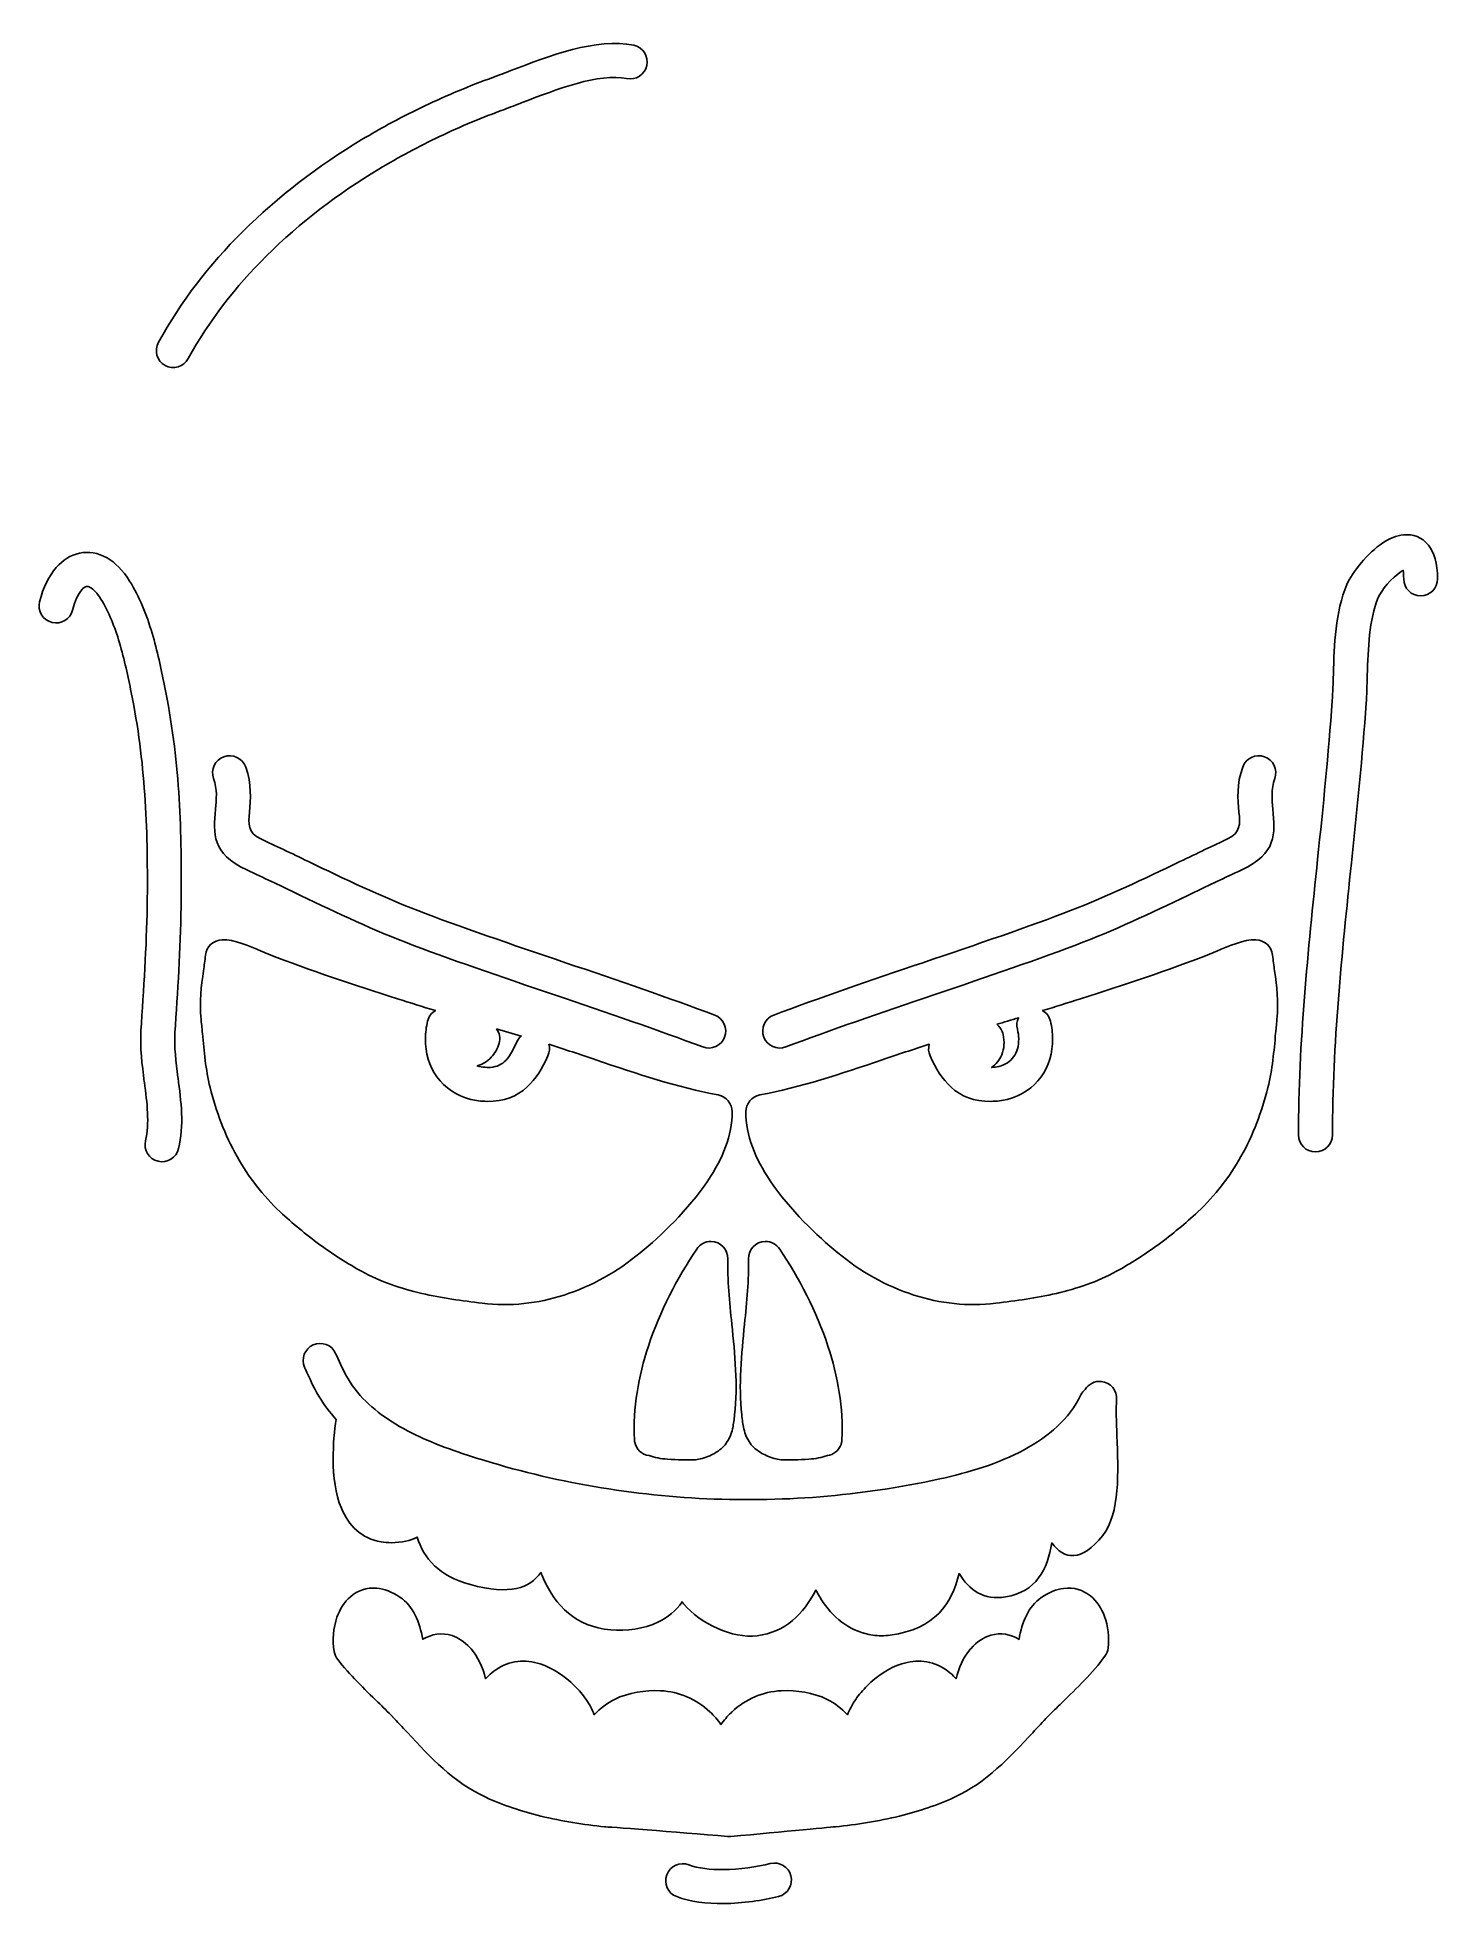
# Model space of a CAD drawing. Header units: centimetres. Extents: x -12.04 to -7.93, y -8.91 to -3.43.
import ezdxf

# ---------------------------------------------------------------- set-up
doc = ezdxf.new("R2010")
doc.units = ezdxf.units.CM
doc.header["$MEASUREMENT"] = 0
doc.layers.add('Layer 1', color=7, linetype='Continuous')

msp = doc.modelspace()

# ---------------------------------------------------------------- linework, layer by layer
at = {"layer": 'Layer 1', "color": 5}
for points, knots in [([(-11.59934, -4.37416), (-11.6126, -4.39832), (-11.64295, -4.40715), (-11.66711, -4.39389), (-11.66711, -4.39389), (-11.69127, -4.38063), (-11.7001, -4.35028), (-11.68684, -4.32612), (-11.68684, -4.32612), (-11.62088, -4.20618), (-11.53667, -4.09816), (-11.4402, -4.00211), (-11.4402, -4.00211), (-11.3356, -3.89796), (-11.21679, -3.80805), (-11.09143, -3.73242), (-11.09143, -3.73242), (-11.03129, -3.69613), (-10.96893, -3.66275), (-10.90483, -3.63228), (-10.90483, -3.63228), (-10.84, -3.60146), (-10.7734, -3.5737), (-10.70554, -3.54901), (-10.70554, -3.54901), (-10.68812, -3.54267), (-10.67074, -3.53594), (-10.65231, -3.5288), (-10.65231, -3.5288), (-10.54373, -3.48676), (-10.40047, -3.43129), (-10.29219, -3.45464), (-10.29219, -3.45464), (-10.26523, -3.46035), (-10.248, -3.48686), (-10.25371, -3.51382), (-10.25371, -3.51382), (-10.25942, -3.54078), (-10.28593, -3.55801), (-10.31289, -3.5523), (-10.31289, -3.5523), (-10.39257, -3.53512), (-10.51988, -3.58441), (-10.61637, -3.62176), (-10.61637, -3.62176), (-10.63673, -3.62964), (-10.65586, -3.63706), (-10.67156, -3.64277), (-10.67156, -3.64277), (-10.73606, -3.66624), (-10.79977, -3.69281), (-10.86225, -3.72252), (-10.86225, -3.72252), (-10.92265, -3.75123), (-10.98199, -3.78304), (-11.03987, -3.81796), (-11.03987, -3.81796), (-11.15902, -3.88984), (-11.27149, -3.97485), (-11.36988, -4.07281), (-11.36988, -4.07281), (-11.4597, -4.16224), (-11.53805, -4.26272), (-11.59934, -4.37416)], [0, 0, 0, 0, 0.0588235, 0.0588235, 0.0588235, 0.0588235, 0.1176471, 0.1176471, 0.1176471, 0.1176471, 0.1764706, 0.1764706, 0.1764706, 0.1764706, 0.2352941, 0.2352941, 0.2352941, 0.2352941, 0.2941176, 0.2941176, 0.2941176, 0.2941176, 0.3529412, 0.3529412, 0.3529412, 0.3529412, 0.4117647, 0.4117647, 0.4117647, 0.4117647, 0.4705882, 0.4705882, 0.4705882, 0.4705882, 0.5294118, 0.5294118, 0.5294118, 0.5294118, 0.5882353, 0.5882353, 0.5882353, 0.5882353, 0.6470588, 0.6470588, 0.6470588, 0.6470588, 0.7058824, 0.7058824, 0.7058824, 0.7058824, 0.7647059, 0.7647059, 0.7647059, 0.7647059, 0.8235294, 0.8235294, 0.8235294, 0.8235294, 0.8823529, 0.8823529, 0.8823529, 0.8823529, 1, 1, 1, 1]), ([(-8.24192, -6.65201), (-8.24192, -6.67951), (-8.26422, -6.70181), (-8.29172, -6.70181), (-8.29172, -6.70181), (-8.31922, -6.70181), (-8.34152, -6.67951), (-8.34152, -6.65201), (-8.34152, -6.65201), (-8.34155, -6.38144), (-8.31345, -6.11182), (-8.28546, -5.84314), (-8.28546, -5.84314), (-8.26933, -5.6882), (-8.2532, -5.53355), (-8.24256, -5.37851), (-8.24256, -5.37851), (-8.2407, -5.3513), (-8.23993, -5.32616), (-8.23917, -5.30063), (-8.23917, -5.30063), (-8.23653, -5.21223), (-8.23372, -5.11908), (-8.19955, -5.03699), (-8.19955, -5.03699), (-8.185, -5.00206), (-8.13846, -4.94388), (-8.09356, -4.91451), (-8.09356, -4.91451), (-8.07435, -4.90194), (-8.05393, -4.89332), (-8.03359, -4.89131), (-8.03359, -4.89131), (-8.00529, -4.88851), (-7.97983, -4.89714), (-7.96001, -4.92171), (-7.96001, -4.92171), (-7.94368, -4.94194), (-7.93354, -4.97361), (-7.93323, -5.0202), (-7.93323, -5.0202), (-7.93312, -5.0477), (-7.95533, -5.07009), (-7.98283, -5.0702), (-7.98283, -5.0702), (-8.01033, -5.07031), (-8.03272, -5.0481), (-8.03283, -5.0206), (-8.03283, -5.0206), (-8.0329, -5.00954), (-8.03342, -5.00122), (-8.03431, -4.99524), (-8.03431, -4.99524), (-8.03575, -4.9961), (-8.03728, -4.99706), (-8.03888, -4.99811), (-8.03888, -4.99811), (-8.06857, -5.01753), (-8.09852, -5.05401), (-8.10737, -5.07527), (-8.10737, -5.07527), (-8.13469, -5.1409), (-8.1372, -5.22427), (-8.13957, -5.30337), (-8.13957, -5.30337), (-8.14044, -5.33241), (-8.14131, -5.36097), (-8.14296, -5.38515), (-8.14296, -5.38515), (-8.15357, -5.53981), (-8.1699, -5.69641), (-8.18624, -5.8533), (-8.18624, -5.8533), (-8.21404, -6.12016), (-8.24194, -6.38796), (-8.24192, -6.65201)], [0, 0, 0, 0, 0.05, 0.05, 0.05, 0.05, 0.1, 0.1, 0.1, 0.1, 0.15, 0.15, 0.15, 0.15, 0.2, 0.2, 0.2, 0.2, 0.25, 0.25, 0.25, 0.25, 0.3, 0.3, 0.3, 0.3, 0.35, 0.35, 0.35, 0.35, 0.4, 0.4, 0.4, 0.4, 0.45, 0.45, 0.45, 0.45, 0.5, 0.5, 0.5, 0.5, 0.55, 0.55, 0.55, 0.55, 0.6, 0.6, 0.6, 0.6, 0.65, 0.65, 0.65, 0.65, 0.7, 0.7, 0.7, 0.7, 0.75, 0.75, 0.75, 0.75, 0.8, 0.8, 0.8, 0.8, 0.85, 0.85, 0.85, 0.85, 0.9, 0.9, 0.9, 0.9, 1, 1, 1, 1]), ([(-11.62773, -6.6922), (-11.63409, -6.71895), (-11.66094, -6.73548), (-11.68769, -6.72912), (-11.68769, -6.72912), (-11.71444, -6.72276), (-11.73097, -6.69591), (-11.72461, -6.66916), (-11.72461, -6.66916), (-11.7123, -6.61808), (-11.72013, -6.55793), (-11.72798, -6.49758), (-11.72798, -6.49758), (-11.72798, -6.49758), (-11.72815, -6.49606), (-11.72815, -6.49606), (-11.72815, -6.49606), (-11.73467, -6.44585), (-11.74114, -6.3955), (-11.73788, -6.34514), (-11.73788, -6.34514), (-11.73788, -6.34514), (-11.73655, -6.32471), (-11.73655, -6.32471), (-11.73655, -6.32471), (-11.72849, -6.20092), (-11.72052, -6.0785), (-11.71941, -5.95757), (-11.71941, -5.95757), (-11.71848, -5.85326), (-11.7199, -5.75323), (-11.72681, -5.65265), (-11.72681, -5.65265), (-11.73363, -5.55354), (-11.74585, -5.45527), (-11.76651, -5.35382), (-11.76651, -5.35382), (-11.77594, -5.30755), (-11.78646, -5.25707), (-11.80097, -5.20818), (-11.80097, -5.20818), (-11.81476, -5.16174), (-11.83215, -5.117), (-11.85565, -5.0797), (-11.85565, -5.0797), (-11.86673, -5.06211), (-11.87734, -5.05087), (-11.887, -5.04532), (-11.887, -5.04532), (-11.89134, -5.04283), (-11.89503, -5.04197), (-11.89792, -5.04258), (-11.89792, -5.04258), (-11.90201, -5.04345), (-11.90676, -5.04693), (-11.91182, -5.05271), (-11.91182, -5.05271), (-11.92272, -5.06518), (-11.93209, -5.08515), (-11.93862, -5.1117), (-11.93862, -5.1117), (-11.94519, -5.13845), (-11.97222, -5.1548), (-11.99897, -5.14823), (-11.99897, -5.14823), (-12.02572, -5.14166), (-12.04207, -5.11463), (-12.0355, -5.08788), (-12.0355, -5.08788), (-12.0251, -5.0456), (-12.00802, -5.01133), (-11.98682, -4.98709), (-11.98682, -4.98709), (-11.96732, -4.96479), (-11.94412, -4.95038), (-11.91862, -4.94492), (-11.91862, -4.94492), (-11.89193, -4.93921), (-11.86431, -4.94352), (-11.8374, -4.959), (-11.8374, -4.959), (-11.81391, -4.97249), (-11.79131, -4.99477), (-11.77127, -5.02658), (-11.77127, -5.02658), (-11.74223, -5.07267), (-11.72139, -5.12579), (-11.70527, -5.18006), (-11.70527, -5.18006), (-11.68989, -5.2319), (-11.67879, -5.28512), (-11.66885, -5.3339), (-11.66885, -5.3339), (-11.64708, -5.4408), (-11.63428, -5.54333), (-11.62721, -5.64601), (-11.62721, -5.64601), (-11.62025, -5.74725), (-11.61885, -5.85011), (-11.61981, -5.95835), (-11.61981, -5.95835), (-11.62097, -6.08566), (-11.62892, -6.20763), (-11.63695, -6.33097), (-11.63695, -6.33097), (-11.63695, -6.33097), (-11.63828, -6.3514), (-11.63828, -6.3514), (-11.63828, -6.3514), (-11.64099, -6.39313), (-11.63522, -6.43816), (-11.62939, -6.4831), (-11.62939, -6.4831), (-11.62939, -6.4831), (-11.62916, -6.48468), (-11.62916, -6.48468), (-11.62916, -6.48468), (-11.62012, -6.5541), (-11.61113, -6.6233), (-11.62773, -6.6922)], [0, 0, 0, 0, 0.0322581, 0.0322581, 0.0322581, 0.0322581, 0.0645161, 0.0645161, 0.0645161, 0.0645161, 0.0967742, 0.0967742, 0.0967742, 0.0967742, 0.1290323, 0.1290323, 0.1290323, 0.1290323, 0.1612903, 0.1612903, 0.1612903, 0.1612903, 0.1935484, 0.1935484, 0.1935484, 0.1935484, 0.2258065, 0.2258065, 0.2258065, 0.2258065, 0.2580645, 0.2580645, 0.2580645, 0.2580645, 0.2903226, 0.2903226, 0.2903226, 0.2903226, 0.3225806, 0.3225806, 0.3225806, 0.3225806, 0.3548387, 0.3548387, 0.3548387, 0.3548387, 0.3870968, 0.3870968, 0.3870968, 0.3870968, 0.4193548, 0.4193548, 0.4193548, 0.4193548, 0.4516129, 0.4516129, 0.4516129, 0.4516129, 0.483871, 0.483871, 0.483871, 0.483871, 0.516129, 0.516129, 0.516129, 0.516129, 0.5483871, 0.5483871, 0.5483871, 0.5483871, 0.5806452, 0.5806452, 0.5806452, 0.5806452, 0.6129032, 0.6129032, 0.6129032, 0.6129032, 0.6451613, 0.6451613, 0.6451613, 0.6451613, 0.6774194, 0.6774194, 0.6774194, 0.6774194, 0.7096774, 0.7096774, 0.7096774, 0.7096774, 0.7419355, 0.7419355, 0.7419355, 0.7419355, 0.7741935, 0.7741935, 0.7741935, 0.7741935, 0.8064516, 0.8064516, 0.8064516, 0.8064516, 0.8387097, 0.8387097, 0.8387097, 0.8387097, 0.8709677, 0.8709677, 0.8709677, 0.8709677, 0.9032258, 0.9032258, 0.9032258, 0.9032258, 0.9354839, 0.9354839, 0.9354839, 0.9354839, 1, 1, 1, 1]), ([(-11.5248, -5.60607), (-11.53407, -5.58008), (-11.52052, -5.55147), (-11.49453, -5.5422), (-11.49453, -5.5422), (-11.46854, -5.53293), (-11.43993, -5.54648), (-11.43066, -5.57247), (-11.43066, -5.57247), (-11.4124, -5.62361), (-11.41635, -5.66667), (-11.41987, -5.70508), (-11.41987, -5.70508), (-11.42292, -5.73838), (-11.42539, -5.76535), (-11.38593, -5.78359), (-11.38593, -5.78359), (-11.34586, -5.80212), (-11.29617, -5.826), (-11.24669, -5.84976), (-11.24669, -5.84976), (-11.14079, -5.90063), (-11.03504, -5.95144), (-10.9258, -5.99369), (-10.9258, -5.99369), (-10.80624, -6.03991), (-10.65039, -6.09286), (-10.49226, -6.14655), (-10.49226, -6.14655), (-10.33969, -6.19836), (-10.18496, -6.25091), (-10.05458, -6.30045), (-10.05458, -6.30045), (-10.0288, -6.31015), (-10.01578, -6.33893), (-10.02548, -6.36471), (-10.02548, -6.36471), (-10.03518, -6.39049), (-10.06396, -6.40351), (-10.08974, -6.39381), (-10.08974, -6.39381), (-10.21714, -6.3454), (-10.37181, -6.29287), (-10.5243, -6.24109), (-10.5243, -6.24109), (-10.68166, -6.18766), (-10.83676, -6.13497), (-10.96174, -6.08665), (-10.96174, -6.08665), (-11.07368, -6.04335), (-11.18159, -5.99151), (-11.28965, -5.9396), (-11.28965, -5.9396), (-11.33231, -5.91912), (-11.3749, -5.89864), (-11.42773, -5.87421), (-11.42773, -5.87421), (-11.53105, -5.82646), (-11.52569, -5.76814), (-11.51909, -5.6961), (-11.51909, -5.6961), (-11.51654, -5.66832), (-11.51369, -5.63718), (-11.5248, -5.60607)], [0, 0, 0, 0, 0.0588235, 0.0588235, 0.0588235, 0.0588235, 0.1176471, 0.1176471, 0.1176471, 0.1176471, 0.1764706, 0.1764706, 0.1764706, 0.1764706, 0.2352941, 0.2352941, 0.2352941, 0.2352941, 0.2941176, 0.2941176, 0.2941176, 0.2941176, 0.3529412, 0.3529412, 0.3529412, 0.3529412, 0.4117647, 0.4117647, 0.4117647, 0.4117647, 0.4705882, 0.4705882, 0.4705882, 0.4705882, 0.5294118, 0.5294118, 0.5294118, 0.5294118, 0.5882353, 0.5882353, 0.5882353, 0.5882353, 0.6470588, 0.6470588, 0.6470588, 0.6470588, 0.7058824, 0.7058824, 0.7058824, 0.7058824, 0.7647059, 0.7647059, 0.7647059, 0.7647059, 0.8235294, 0.8235294, 0.8235294, 0.8235294, 0.8823529, 0.8823529, 0.8823529, 0.8823529, 1, 1, 1, 1]), ([(-8.50529, -5.57247), (-8.49602, -5.54648), (-8.46741, -5.53293), (-8.44142, -5.5422), (-8.44142, -5.5422), (-8.41543, -5.55147), (-8.40188, -5.58008), (-8.41115, -5.60607), (-8.41115, -5.60607), (-8.42226, -5.63718), (-8.41941, -5.66832), (-8.41686, -5.69609), (-8.41686, -5.69609), (-8.41026, -5.76814), (-8.40491, -5.82646), (-8.50822, -5.87421), (-8.50822, -5.87421), (-8.56087, -5.89855), (-8.60362, -5.9191), (-8.64631, -5.93961), (-8.64631, -5.93961), (-8.75437, -5.99151), (-8.86229, -6.04336), (-8.9742, -6.08665), (-8.9742, -6.08665), (-9.09918, -6.13497), (-9.25426, -6.18765), (-9.41161, -6.24108), (-9.41161, -6.24108), (-9.56411, -6.29286), (-9.7188, -6.3454), (-9.84621, -6.39381), (-9.84621, -6.39381), (-9.87199, -6.40351), (-9.90077, -6.39049), (-9.91047, -6.36471), (-9.91047, -6.36471), (-9.92017, -6.33893), (-9.90715, -6.31015), (-9.88137, -6.30045), (-9.88137, -6.30045), (-9.75098, -6.25091), (-9.59623, -6.19835), (-9.44365, -6.14654), (-9.44365, -6.14654), (-9.28553, -6.09285), (-9.12968, -6.03991), (-9.01014, -5.99369), (-9.01014, -5.99369), (-8.90092, -5.95144), (-8.79517, -5.90063), (-8.68927, -5.84977), (-8.68927, -5.84977), (-8.63983, -5.82602), (-8.5903, -5.80221), (-8.55002, -5.78359), (-8.55002, -5.78359), (-8.51056, -5.76535), (-8.51303, -5.73838), (-8.51608, -5.70507), (-8.51608, -5.70507), (-8.5196, -5.66666), (-8.52354, -5.6236), (-8.50529, -5.57247)], [0, 0, 0, 0, 0.0588235, 0.0588235, 0.0588235, 0.0588235, 0.1176471, 0.1176471, 0.1176471, 0.1176471, 0.1764706, 0.1764706, 0.1764706, 0.1764706, 0.2352941, 0.2352941, 0.2352941, 0.2352941, 0.2941176, 0.2941176, 0.2941176, 0.2941176, 0.3529412, 0.3529412, 0.3529412, 0.3529412, 0.4117647, 0.4117647, 0.4117647, 0.4117647, 0.4705882, 0.4705882, 0.4705882, 0.4705882, 0.5294118, 0.5294118, 0.5294118, 0.5294118, 0.5882353, 0.5882353, 0.5882353, 0.5882353, 0.6470588, 0.6470588, 0.6470588, 0.6470588, 0.7058824, 0.7058824, 0.7058824, 0.7058824, 0.7647059, 0.7647059, 0.7647059, 0.7647059, 0.8235294, 0.8235294, 0.8235294, 0.8235294, 0.8823529, 0.8823529, 0.8823529, 0.8823529, 1, 1, 1, 1]), ([(-10.54127, -6.386), (-10.49442, -6.40075), (-10.44873, -6.41621), (-10.40294, -6.43171), (-10.40294, -6.43171), (-10.28343, -6.47215), (-10.16305, -6.51289), (-10.04425, -6.53465), (-10.04425, -6.53465), (-10.01999, -6.53909), (-10.00309, -6.56041), (-10.0034, -6.58428), (-10.0034, -6.58428), (-10.00224, -6.65295), (-10.03169, -6.72235), (-10.0745, -6.78629), (-10.0745, -6.78629), (-10.13172, -6.87175), (-10.21308, -6.94838), (-10.27293, -6.99786), (-10.27293, -6.99786), (-10.33912, -7.05259), (-10.41497, -7.09566), (-10.49628, -7.12174), (-10.49628, -7.12174), (-10.57312, -7.1464), (-10.65451, -7.15586), (-10.73687, -7.14571), (-10.73687, -7.14571), (-10.79593, -7.13845), (-10.85488, -7.1306), (-10.91427, -7.11689), (-10.91427, -7.11689), (-10.97457, -7.10297), (-11.03372, -7.08313), (-11.0908, -7.05207), (-11.0908, -7.05207), (-11.13159, -7.02987), (-11.1732, -7.00299), (-11.21277, -6.97407), (-11.21277, -6.97407), (-11.25457, -6.94352), (-11.29459, -6.91041), (-11.32943, -6.87787), (-11.32943, -6.87787), (-11.38038, -6.8303), (-11.42243, -6.77511), (-11.456, -6.71528), (-11.456, -6.71528), (-11.49154, -6.65197), (-11.51772, -6.58323), (-11.53505, -6.5127), (-11.53505, -6.5127), (-11.54822, -6.45915), (-11.55292, -6.40695), (-11.55768, -6.35394), (-11.55768, -6.35394), (-11.55868, -6.34273), (-11.55967, -6.33173), (-11.56157, -6.31296), (-11.56157, -6.31296), (-11.56695, -6.2596), (-11.56098, -6.21653), (-11.55455, -6.1701), (-11.55455, -6.1701), (-11.55249, -6.15525), (-11.55037, -6.13999), (-11.54864, -6.12401), (-11.54864, -6.12401), (-11.54595, -6.09867), (-11.52472, -6.07979), (-11.49987, -6.0794), (-11.49987, -6.0794), (-11.46523, -6.07778), (-11.41973, -6.09758), (-11.38494, -6.11272), (-11.38494, -6.11272), (-11.37492, -6.11708), (-11.36578, -6.12106), (-11.36206, -6.12249), (-11.36206, -6.12249), (-11.24027, -6.16935), (-11.11397, -6.21202), (-10.98558, -6.25248), (-10.98558, -6.25248), (-10.94802, -6.26432), (-10.91088, -6.27579), (-10.87404, -6.287), (-10.87404, -6.287), (-10.88505, -6.2936), (-10.89353, -6.30442), (-10.89683, -6.31787), (-10.89683, -6.31787), (-10.90102, -6.33488), (-10.90319, -6.35208), (-10.90342, -6.36905), (-10.90342, -6.36905), (-10.90342, -6.36905), (-10.90343, -6.36928), (-10.90343, -6.36928), (-10.90343, -6.36928), (-10.90392, -6.41136), (-10.89199, -6.4503), (-10.8694, -6.48153), (-10.8694, -6.48153), (-10.84628, -6.51349), (-10.81246, -6.53709), (-10.7698, -6.54763), (-10.7698, -6.54763), (-10.75536, -6.5512), (-10.73962, -6.55318), (-10.7227, -6.55342), (-10.7227, -6.55342), (-10.7227, -6.55342), (-10.72247, -6.55343), (-10.72247, -6.55343), (-10.72247, -6.55343), (-10.67202, -6.55404), (-10.63494, -6.53848), (-10.60532, -6.51183), (-10.60532, -6.51183), (-10.57854, -6.48773), (-10.56017, -6.45603), (-10.54384, -6.41991), (-10.54384, -6.41991), (-10.53884, -6.40882), (-10.53823, -6.39687), (-10.54127, -6.386)], [0, 0, 0, 0, 0.030303, 0.030303, 0.030303, 0.030303, 0.0606061, 0.0606061, 0.0606061, 0.0606061, 0.0909091, 0.0909091, 0.0909091, 0.0909091, 0.1212121, 0.1212121, 0.1212121, 0.1212121, 0.1515152, 0.1515152, 0.1515152, 0.1515152, 0.1818182, 0.1818182, 0.1818182, 0.1818182, 0.2121212, 0.2121212, 0.2121212, 0.2121212, 0.2424242, 0.2424242, 0.2424242, 0.2424242, 0.2727273, 0.2727273, 0.2727273, 0.2727273, 0.3030303, 0.3030303, 0.3030303, 0.3030303, 0.3333333, 0.3333333, 0.3333333, 0.3333333, 0.3636364, 0.3636364, 0.3636364, 0.3636364, 0.3939394, 0.3939394, 0.3939394, 0.3939394, 0.4242424, 0.4242424, 0.4242424, 0.4242424, 0.4545455, 0.4545455, 0.4545455, 0.4545455, 0.4848485, 0.4848485, 0.4848485, 0.4848485, 0.5151515, 0.5151515, 0.5151515, 0.5151515, 0.5454545, 0.5454545, 0.5454545, 0.5454545, 0.5757576, 0.5757576, 0.5757576, 0.5757576, 0.6060606, 0.6060606, 0.6060606, 0.6060606, 0.6363636, 0.6363636, 0.6363636, 0.6363636, 0.6666667, 0.6666667, 0.6666667, 0.6666667, 0.6969697, 0.6969697, 0.6969697, 0.6969697, 0.7272727, 0.7272727, 0.7272727, 0.7272727, 0.7575758, 0.7575758, 0.7575758, 0.7575758, 0.7878788, 0.7878788, 0.7878788, 0.7878788, 0.8181818, 0.8181818, 0.8181818, 0.8181818, 0.8484848, 0.8484848, 0.8484848, 0.8484848, 0.8787879, 0.8787879, 0.8787879, 0.8787879, 0.9090909, 0.9090909, 0.9090909, 0.9090909, 0.9393939, 0.9393939, 0.9393939, 0.9393939, 1, 1, 1, 1]), ([(-9.56342, -6.43172), (-9.51762, -6.41622), (-9.47192, -6.40075), (-9.42506, -6.386), (-9.42506, -6.386), (-9.4281, -6.39687), (-9.42749, -6.40882), (-9.42249, -6.41991), (-9.42249, -6.41991), (-9.40615, -6.45604), (-9.38779, -6.48772), (-9.36099, -6.51182), (-9.36099, -6.51182), (-9.33137, -6.53847), (-9.29431, -6.55402), (-9.24384, -6.55343), (-9.24384, -6.55343), (-9.24384, -6.55343), (-9.24361, -6.55342), (-9.24361, -6.55342), (-9.24361, -6.55342), (-9.22668, -6.55318), (-9.21094, -6.55119), (-9.1965, -6.54762), (-9.1965, -6.54762), (-9.15385, -6.53708), (-9.12004, -6.51348), (-9.09691, -6.48153), (-9.09691, -6.48153), (-9.07432, -6.4503), (-9.0624, -6.41144), (-9.06288, -6.36949), (-9.06288, -6.36949), (-9.06307, -6.35237), (-9.06525, -6.33502), (-9.06949, -6.31787), (-9.06949, -6.31787), (-9.07279, -6.30442), (-9.08128, -6.2936), (-9.09229, -6.287), (-9.09229, -6.287), (-9.05545, -6.27579), (-9.01829, -6.26432), (-8.98073, -6.25248), (-8.98073, -6.25248), (-8.85234, -6.21202), (-8.72604, -6.16935), (-8.60425, -6.12249), (-8.60425, -6.12249), (-8.60048, -6.12104), (-8.59147, -6.11711), (-8.58144, -6.11275), (-8.58144, -6.11275), (-8.54665, -6.0976), (-8.5011, -6.07778), (-8.46643, -6.0794), (-8.46643, -6.0794), (-8.44158, -6.07979), (-8.42034, -6.09867), (-8.41765, -6.12401), (-8.41765, -6.12401), (-8.41592, -6.13998), (-8.41381, -6.1552), (-8.41176, -6.17001), (-8.41176, -6.17001), (-8.40532, -6.21649), (-8.39937, -6.25957), (-8.40474, -6.31296), (-8.40474, -6.31296), (-8.40655, -6.33095), (-8.40762, -6.34264), (-8.40859, -6.3536), (-8.40859, -6.3536), (-8.41336, -6.40673), (-8.41807, -6.45902), (-8.43125, -6.5127), (-8.43125, -6.5127), (-8.4486, -6.58322), (-8.47478, -6.65198), (-8.51032, -6.71529), (-8.51032, -6.71529), (-8.54388, -6.77511), (-8.58593, -6.8303), (-8.63686, -6.87787), (-8.63686, -6.87787), (-8.6717, -6.91041), (-8.71172, -6.94351), (-8.75351, -6.97405), (-8.75351, -6.97405), (-8.7931, -7.00298), (-8.8347, -7.02987), (-8.8755, -7.05207), (-8.8755, -7.05207), (-8.93259, -7.08313), (-8.99175, -7.10297), (-9.05205, -7.11689), (-9.05205, -7.11689), (-9.11144, -7.1306), (-9.17039, -7.13845), (-9.22944, -7.14571), (-9.22944, -7.14571), (-9.3118, -7.15585), (-9.39319, -7.14639), (-9.47003, -7.12173), (-9.47003, -7.12173), (-9.55133, -7.09564), (-9.62718, -7.05258), (-9.69338, -6.99786), (-9.69338, -6.99786), (-9.75324, -6.94837), (-9.83461, -6.87173), (-9.89182, -6.78627), (-9.89182, -6.78627), (-9.93463, -6.72233), (-9.96408, -6.65295), (-9.96291, -6.58428), (-9.96291, -6.58428), (-9.96322, -6.56041), (-9.94632, -6.53909), (-9.92206, -6.53465), (-9.92206, -6.53465), (-9.80326, -6.51289), (-9.6829, -6.47215), (-9.56342, -6.43172)], [0, 0, 0, 0, 0.03125, 0.03125, 0.03125, 0.03125, 0.0625, 0.0625, 0.0625, 0.0625, 0.09375, 0.09375, 0.09375, 0.09375, 0.125, 0.125, 0.125, 0.125, 0.15625, 0.15625, 0.15625, 0.15625, 0.1875, 0.1875, 0.1875, 0.1875, 0.21875, 0.21875, 0.21875, 0.21875, 0.25, 0.25, 0.25, 0.25, 0.28125, 0.28125, 0.28125, 0.28125, 0.3125, 0.3125, 0.3125, 0.3125, 0.34375, 0.34375, 0.34375, 0.34375, 0.375, 0.375, 0.375, 0.375, 0.40625, 0.40625, 0.40625, 0.40625, 0.4375, 0.4375, 0.4375, 0.4375, 0.46875, 0.46875, 0.46875, 0.46875, 0.5, 0.5, 0.5, 0.5, 0.53125, 0.53125, 0.53125, 0.53125, 0.5625, 0.5625, 0.5625, 0.5625, 0.59375, 0.59375, 0.59375, 0.59375, 0.625, 0.625, 0.625, 0.625, 0.65625, 0.65625, 0.65625, 0.65625, 0.6875, 0.6875, 0.6875, 0.6875, 0.71875, 0.71875, 0.71875, 0.71875, 0.75, 0.75, 0.75, 0.75, 0.78125, 0.78125, 0.78125, 0.78125, 0.8125, 0.8125, 0.8125, 0.8125, 0.84375, 0.84375, 0.84375, 0.84375, 0.875, 0.875, 0.875, 0.875, 0.90625, 0.90625, 0.90625, 0.90625, 0.9375, 0.9375, 0.9375, 0.9375, 1, 1, 1, 1]), ([(-10.69454, -6.34051), (-10.69454, -6.34051), (-10.62208, -6.3617), (-10.62208, -6.3617), (-10.62208, -6.3617), (-10.62738, -6.36629), (-10.63179, -6.37208), (-10.63486, -6.37889), (-10.63486, -6.37889), (-10.6461, -6.40375), (-10.65773, -6.42466), (-10.67212, -6.43761), (-10.67212, -6.43761), (-10.68369, -6.44802), (-10.69914, -6.45409), (-10.72129, -6.45383), (-10.72129, -6.45383), (-10.72129, -6.45383), (-10.72149, -6.45383), (-10.72149, -6.45383), (-10.72149, -6.45383), (-10.72149, -6.45383), (-10.72189, -6.45383), (-10.72189, -6.45383), (-10.72189, -6.45383), (-10.73028, -6.45371), (-10.73835, -6.45263), (-10.74598, -6.45075), (-10.74598, -6.45075), (-10.7477, -6.45033), (-10.74938, -6.44985), (-10.75103, -6.44934), (-10.75103, -6.44934), (-10.73541, -6.44479), (-10.72135, -6.43597), (-10.7102, -6.42424), (-10.7102, -6.42424), (-10.69946, -6.41293), (-10.69126, -6.39872), (-10.68691, -6.38297), (-10.68691, -6.38297), (-10.68691, -6.38297), (-10.68692, -6.38297), (-10.68692, -6.38297), (-10.68692, -6.38297), (-10.68276, -6.36796), (-10.68596, -6.35243), (-10.69454, -6.34051)], [0, 0, 0, 0, 0.0769231, 0.0769231, 0.0769231, 0.0769231, 0.1538462, 0.1538462, 0.1538462, 0.1538462, 0.2307692, 0.2307692, 0.2307692, 0.2307692, 0.3076923, 0.3076923, 0.3076923, 0.3076923, 0.3846154, 0.3846154, 0.3846154, 0.3846154, 0.4615385, 0.4615385, 0.4615385, 0.4615385, 0.5384615, 0.5384615, 0.5384615, 0.5384615, 0.6153846, 0.6153846, 0.6153846, 0.6153846, 0.6923077, 0.6923077, 0.6923077, 0.6923077, 0.7692308, 0.7692308, 0.7692308, 0.7692308, 0.8461538, 0.8461538, 0.8461538, 0.8461538, 1, 1, 1, 1]), ([(-9.22689, -6.3273), (-9.20564, -6.32103), (-9.18434, -6.3147), (-9.16295, -6.30831), (-9.16295, -6.30831), (-9.16775, -6.31835), (-9.16923, -6.33004), (-9.16637, -6.34169), (-9.16637, -6.34169), (-9.16386, -6.35184), (-9.16258, -6.36144), (-9.16248, -6.37027), (-9.16248, -6.37027), (-9.16225, -6.39061), (-9.16761, -6.40888), (-9.17777, -6.42293), (-9.17777, -6.42293), (-9.18741, -6.43624), (-9.20184, -6.44617), (-9.22032, -6.45074), (-9.22032, -6.45074), (-9.22731, -6.45246), (-9.23466, -6.45352), (-9.24229, -6.45378), (-9.24229, -6.45378), (-9.22816, -6.44453), (-9.21843, -6.43197), (-9.2123, -6.417), (-9.2123, -6.417), (-9.20461, -6.39823), (-9.20403, -6.37794), (-9.20804, -6.35752), (-9.20804, -6.35752), (-9.21049, -6.34497), (-9.21745, -6.33446), (-9.22689, -6.3273)], [0, 0, 0, 0, 0.1, 0.1, 0.1, 0.1, 0.2, 0.2, 0.2, 0.2, 0.3, 0.3, 0.3, 0.3, 0.4, 0.4, 0.4, 0.4, 0.5, 0.5, 0.5, 0.5, 0.6, 0.6, 0.6, 0.6, 0.7, 0.7, 0.7, 0.7, 0.8, 0.8, 0.8, 0.8, 1, 1, 1, 1]), ([(-10.0022, -7.51394), (-10.00594, -7.52998), (-10.01152, -7.54381), (-10.02073, -7.55654), (-10.02073, -7.55654), (-10.0293, -7.56839), (-10.04035, -7.57815), (-10.05507, -7.58636), (-10.05507, -7.58636), (-10.06696, -7.593), (-10.08063, -7.5983), (-10.09699, -7.60274), (-10.09699, -7.60274), (-10.09699, -7.60274), (-10.09704, -7.60256), (-10.09704, -7.60256), (-10.09704, -7.60256), (-10.10218, -7.60397), (-10.10871, -7.60483), (-10.11611, -7.6052), (-10.11611, -7.6052), (-10.13277, -7.60603), (-10.16514, -7.60546), (-10.19298, -7.6034), (-10.19298, -7.6034), (-10.21247, -7.60196), (-10.23128, -7.59866), (-10.24705, -7.593), (-10.24705, -7.593), (-10.26804, -7.59009), (-10.28566, -7.57394), (-10.28941, -7.55194), (-10.28941, -7.55194), (-10.28941, -7.55194), (-10.28947, -7.55159), (-10.28947, -7.55159), (-10.28947, -7.55159), (-10.28947, -7.55159), (-10.28939, -7.55158), (-10.28939, -7.55158), (-10.28939, -7.55158), (-10.28973, -7.5496), (-10.28996, -7.54759), (-10.29005, -7.54553), (-10.29005, -7.54553), (-10.29462, -7.45371), (-10.27838, -7.36067), (-10.24899, -7.27151), (-10.24899, -7.27151), (-10.21537, -7.16952), (-10.16417, -7.07182), (-10.10733, -6.9867), (-10.10733, -6.9867), (-10.10733, -6.9867), (-10.10732, -6.98671), (-10.10732, -6.98671), (-10.10732, -6.98671), (-10.09819, -6.97311), (-10.08254, -6.96428), (-10.06494, -6.96463), (-10.06494, -6.96463), (-10.03744, -6.96517), (-10.01558, -6.98791), (-10.01612, -7.01541), (-10.01612, -7.01541), (-10.01751, -7.07633), (-10.01092, -7.14154), (-10.00432, -7.20684), (-10.00432, -7.20684), (-9.99529, -7.29623), (-9.98623, -7.38586), (-9.99599, -7.47303), (-9.99599, -7.47303), (-9.99758, -7.48737), (-9.99913, -7.49972), (-10.00167, -7.51138), (-10.00167, -7.51138), (-10.00167, -7.51138), (-10.0022, -7.51394), (-10.0022, -7.51394)], [0, 0, 0, 0, 0.047619, 0.047619, 0.047619, 0.047619, 0.0952381, 0.0952381, 0.0952381, 0.0952381, 0.1428571, 0.1428571, 0.1428571, 0.1428571, 0.1904762, 0.1904762, 0.1904762, 0.1904762, 0.2380952, 0.2380952, 0.2380952, 0.2380952, 0.2857143, 0.2857143, 0.2857143, 0.2857143, 0.3333333, 0.3333333, 0.3333333, 0.3333333, 0.3809524, 0.3809524, 0.3809524, 0.3809524, 0.4285714, 0.4285714, 0.4285714, 0.4285714, 0.4761905, 0.4761905, 0.4761905, 0.4761905, 0.5238095, 0.5238095, 0.5238095, 0.5238095, 0.5714286, 0.5714286, 0.5714286, 0.5714286, 0.6190476, 0.6190476, 0.6190476, 0.6190476, 0.6666667, 0.6666667, 0.6666667, 0.6666667, 0.7142857, 0.7142857, 0.7142857, 0.7142857, 0.7619048, 0.7619048, 0.7619048, 0.7619048, 0.8095238, 0.8095238, 0.8095238, 0.8095238, 0.8571429, 0.8571429, 0.8571429, 0.8571429, 0.9047619, 0.9047619, 0.9047619, 0.9047619, 1, 1, 1, 1]), ([(-9.95045, -7.55654), (-9.95959, -7.5439), (-9.96516, -7.53006), (-9.96892, -7.51393), (-9.96892, -7.51393), (-9.96892, -7.51393), (-9.96896, -7.51394), (-9.96896, -7.51394), (-9.96896, -7.51394), (-9.9718, -7.50174), (-9.97345, -7.48856), (-9.97517, -7.47303), (-9.97517, -7.47303), (-9.98493, -7.38586), (-9.97588, -7.29622), (-9.96684, -7.20682), (-9.96684, -7.20682), (-9.96025, -7.14153), (-9.95366, -7.07632), (-9.95505, -7.01541), (-9.95505, -7.01541), (-9.95559, -6.98791), (-9.93373, -6.96517), (-9.90623, -6.96463), (-9.90623, -6.96463), (-9.88863, -6.96428), (-9.87298, -6.97311), (-9.86385, -6.98671), (-9.86385, -6.98671), (-9.86385, -6.98671), (-9.86384, -6.9867), (-9.86384, -6.9867), (-9.86384, -6.9867), (-9.807, -7.07182), (-9.7558, -7.16951), (-9.72218, -7.2715), (-9.72218, -7.2715), (-9.69279, -7.36066), (-9.67655, -7.4537), (-9.68112, -7.54553), (-9.68112, -7.54553), (-9.68121, -7.54759), (-9.68144, -7.5496), (-9.68178, -7.55158), (-9.68178, -7.55158), (-9.68178, -7.55158), (-9.6817, -7.55159), (-9.6817, -7.55159), (-9.6817, -7.55159), (-9.6817, -7.55159), (-9.68176, -7.55194), (-9.68176, -7.55194), (-9.68176, -7.55194), (-9.68203, -7.55353), (-9.68237, -7.55509), (-9.68279, -7.55662), (-9.68279, -7.55662), (-9.68279, -7.55662), (-9.68274, -7.55663), (-9.68274, -7.55663), (-9.68274, -7.55663), (-9.68307, -7.55783), (-9.68345, -7.55901), (-9.68388, -7.56015), (-9.68388, -7.56015), (-9.69009, -7.57784), (-9.70574, -7.59039), (-9.72395, -7.59298), (-9.72395, -7.59298), (-9.73973, -7.59864), (-9.75855, -7.60194), (-9.77806, -7.60339), (-9.77806, -7.60339), (-9.80583, -7.60545), (-9.83816, -7.60603), (-9.85491, -7.6052), (-9.85491, -7.6052), (-9.86292, -7.60481), (-9.86958, -7.60399), (-9.87418, -7.60274), (-9.87418, -7.60274), (-9.89055, -7.5983), (-9.90422, -7.593), (-9.91609, -7.58636), (-9.91609, -7.58636), (-9.9308, -7.57816), (-9.94187, -7.56841), (-9.95045, -7.55654)], [0, 0, 0, 0, 0.0434783, 0.0434783, 0.0434783, 0.0434783, 0.0869565, 0.0869565, 0.0869565, 0.0869565, 0.1304348, 0.1304348, 0.1304348, 0.1304348, 0.173913, 0.173913, 0.173913, 0.173913, 0.2173913, 0.2173913, 0.2173913, 0.2173913, 0.2608696, 0.2608696, 0.2608696, 0.2608696, 0.3043478, 0.3043478, 0.3043478, 0.3043478, 0.3478261, 0.3478261, 0.3478261, 0.3478261, 0.3913043, 0.3913043, 0.3913043, 0.3913043, 0.4347826, 0.4347826, 0.4347826, 0.4347826, 0.4782609, 0.4782609, 0.4782609, 0.4782609, 0.5217391, 0.5217391, 0.5217391, 0.5217391, 0.5652174, 0.5652174, 0.5652174, 0.5652174, 0.6086957, 0.6086957, 0.6086957, 0.6086957, 0.6521739, 0.6521739, 0.6521739, 0.6521739, 0.6956522, 0.6956522, 0.6956522, 0.6956522, 0.7391304, 0.7391304, 0.7391304, 0.7391304, 0.7826087, 0.7826087, 0.7826087, 0.7826087, 0.826087, 0.826087, 0.826087, 0.826087, 0.8695652, 0.8695652, 0.8695652, 0.8695652, 0.9130435, 0.9130435, 0.9130435, 0.9130435, 1, 1, 1, 1]), ([(-8.97982, -7.41479), (-8.97665, -7.40837), (-8.97229, -7.40294), (-8.96713, -7.39862), (-8.96713, -7.39862), (-8.95751, -7.3831), (-8.93969, -7.37346), (-8.92027, -7.37521), (-8.92027, -7.37521), (-8.89288, -7.37768), (-8.87268, -7.40192), (-8.87515, -7.42931), (-8.87515, -7.42931), (-8.87749, -7.45463), (-8.87593, -7.493), (-8.87424, -7.53479), (-8.87424, -7.53479), (-8.87, -7.63923), (-8.86498, -7.76276), (-8.91588, -7.8269), (-8.91588, -7.8269), (-8.97955, -7.90712), (-9.02843, -7.89783), (-9.06552, -7.84919), (-9.06552, -7.84919), (-9.07817, -7.92637), (-9.11033, -7.9926), (-9.20138, -8.00748), (-9.20138, -8.00748), (-9.2648, -8.01785), (-9.30794, -7.98705), (-9.33737, -7.93927), (-9.33737, -7.93927), (-9.35969, -8.02837), (-9.40681, -8.10121), (-9.53922, -8.11956), (-9.53922, -8.11956), (-9.5569, -8.122), (-9.57405, -8.12198), (-9.5906, -8.11975), (-9.5906, -8.11975), (-9.65135, -8.1116), (-9.70032, -8.07473), (-9.73579, -8.02381), (-9.73579, -8.02381), (-9.74376, -8.01236), (-9.75107, -8.00015), (-9.75766, -7.98737), (-9.75766, -7.98737), (-9.79353, -8.05811), (-9.84771, -8.11103), (-9.93036, -8.12147), (-9.93036, -8.12147), (-9.96604, -8.12598), (-10.0079, -8.11695), (-10.04578, -8.10036), (-10.04578, -8.10036), (-10.08487, -8.08324), (-10.1218, -8.05724), (-10.14441, -8.02945), (-10.14441, -8.02945), (-10.14643, -8.02697), (-10.14837, -8.02447), (-10.15021, -8.02194), (-10.15021, -8.02194), (-10.16808, -8.04801), (-10.19225, -8.06733), (-10.21975, -8.08089), (-10.21975, -8.08089), (-10.26264, -8.10204), (-10.31372, -8.1084), (-10.35975, -8.10429), (-10.35975, -8.10429), (-10.46198, -8.09519), (-10.52197, -8.03337), (-10.55696, -7.95427), (-10.55696, -7.95427), (-10.55964, -7.94821), (-10.56217, -7.94205), (-10.56454, -7.9358), (-10.56454, -7.9358), (-10.59723, -7.98204), (-10.65463, -8.00272), (-10.77128, -7.9714), (-10.77128, -7.9714), (-10.86447, -7.94638), (-10.90766, -7.89485), (-10.92745, -7.83204), (-10.92745, -7.83204), (-10.94708, -7.84221), (-10.97183, -7.84818), (-11.00325, -7.8484), (-11.00325, -7.8484), (-11.01398, -7.84847), (-11.02385, -7.84769), (-11.03285, -7.84618), (-11.03285, -7.84618), (-11.09214, -7.8361), (-11.12858, -7.79816), (-11.14989, -7.74741), (-11.14989, -7.74741), (-11.1676, -7.70523), (-11.17375, -7.65367), (-11.17407, -7.60439), (-11.17407, -7.60439), (-11.17436, -7.56008), (-11.17, -7.51777), (-11.16536, -7.48671), (-11.16536, -7.48671), (-11.18419, -7.46593), (-11.2012, -7.44329), (-11.21597, -7.41852), (-11.21597, -7.41852), (-11.21597, -7.41852), (-11.21611, -7.41828), (-11.21611, -7.41828), (-11.21611, -7.41828), (-11.21611, -7.41828), (-11.21617, -7.41832), (-11.21617, -7.41832), (-11.21617, -7.41832), (-11.23171, -7.39216), (-11.24364, -7.36569), (-11.25559, -7.33914), (-11.25559, -7.33914), (-11.25599, -7.33826), (-11.25636, -7.33736), (-11.2567, -7.33647), (-11.2567, -7.33647), (-11.2567, -7.33647), (-11.25787, -7.33387), (-11.25787, -7.33387), (-11.25787, -7.33387), (-11.26908, -7.30874), (-11.2578, -7.27926), (-11.23267, -7.26805), (-11.23267, -7.26805), (-11.20754, -7.25684), (-11.17806, -7.26812), (-11.16685, -7.29325), (-11.16685, -7.29325), (-11.16685, -7.29325), (-11.1658, -7.29558), (-11.1658, -7.29558), (-11.1658, -7.29558), (-11.1658, -7.29558), (-11.16457, -7.29812), (-11.16457, -7.29812), (-11.16457, -7.29812), (-11.15375, -7.32216), (-11.14295, -7.34613), (-11.13023, -7.36754), (-11.13023, -7.36754), (-11.13023, -7.36754), (-11.13029, -7.36757), (-11.13029, -7.36757), (-11.13029, -7.36757), (-11.09706, -7.42317), (-11.04757, -7.46612), (-10.99053, -7.50061), (-10.99053, -7.50061), (-10.93047, -7.53693), (-10.86225, -7.56395), (-10.79517, -7.58643), (-10.79517, -7.58643), (-10.57089, -7.66157), (-10.3363, -7.70572), (-10.10003, -7.71837), (-10.10003, -7.71837), (-9.86386, -7.73103), (-9.62578, -7.71217), (-9.39437, -7.66134), (-9.39437, -7.66134), (-9.30959, -7.64275), (-9.2219, -7.61643), (-9.14678, -7.5759), (-9.14678, -7.5759), (-9.07524, -7.53729), (-9.01485, -7.48554), (-8.97982, -7.41479)], [0, 0, 0, 0, 0.0217391, 0.0217391, 0.0217391, 0.0217391, 0.0434783, 0.0434783, 0.0434783, 0.0434783, 0.0652174, 0.0652174, 0.0652174, 0.0652174, 0.0869565, 0.0869565, 0.0869565, 0.0869565, 0.1086957, 0.1086957, 0.1086957, 0.1086957, 0.1304348, 0.1304348, 0.1304348, 0.1304348, 0.1521739, 0.1521739, 0.1521739, 0.1521739, 0.173913, 0.173913, 0.173913, 0.173913, 0.1956522, 0.1956522, 0.1956522, 0.1956522, 0.2173913, 0.2173913, 0.2173913, 0.2173913, 0.2391304, 0.2391304, 0.2391304, 0.2391304, 0.2608696, 0.2608696, 0.2608696, 0.2608696, 0.2826087, 0.2826087, 0.2826087, 0.2826087, 0.3043478, 0.3043478, 0.3043478, 0.3043478, 0.326087, 0.326087, 0.326087, 0.326087, 0.3478261, 0.3478261, 0.3478261, 0.3478261, 0.3695652, 0.3695652, 0.3695652, 0.3695652, 0.3913043, 0.3913043, 0.3913043, 0.3913043, 0.4130435, 0.4130435, 0.4130435, 0.4130435, 0.4347826, 0.4347826, 0.4347826, 0.4347826, 0.4565217, 0.4565217, 0.4565217, 0.4565217, 0.4782609, 0.4782609, 0.4782609, 0.4782609, 0.5, 0.5, 0.5, 0.5, 0.5217391, 0.5217391, 0.5217391, 0.5217391, 0.5434783, 0.5434783, 0.5434783, 0.5434783, 0.5652174, 0.5652174, 0.5652174, 0.5652174, 0.5869565, 0.5869565, 0.5869565, 0.5869565, 0.6086957, 0.6086957, 0.6086957, 0.6086957, 0.6304348, 0.6304348, 0.6304348, 0.6304348, 0.6521739, 0.6521739, 0.6521739, 0.6521739, 0.673913, 0.673913, 0.673913, 0.673913, 0.6956522, 0.6956522, 0.6956522, 0.6956522, 0.7173913, 0.7173913, 0.7173913, 0.7173913, 0.7391304, 0.7391304, 0.7391304, 0.7391304, 0.7608696, 0.7608696, 0.7608696, 0.7608696, 0.7826087, 0.7826087, 0.7826087, 0.7826087, 0.8043478, 0.8043478, 0.8043478, 0.8043478, 0.826087, 0.826087, 0.826087, 0.826087, 0.8478261, 0.8478261, 0.8478261, 0.8478261, 0.8695652, 0.8695652, 0.8695652, 0.8695652, 0.8913043, 0.8913043, 0.8913043, 0.8913043, 0.9130435, 0.9130435, 0.9130435, 0.9130435, 0.9347826, 0.9347826, 0.9347826, 0.9347826, 0.9565217, 0.9565217, 0.9565217, 0.9565217, 1, 1, 1, 1]), ([(-9.16151, -8.13232), (-9.15285, -8.08204), (-9.1343, -8.03618), (-9.0963, -8.00948), (-9.0963, -8.00948), (-9.0963, -8.00948), (-9.0948, -8.00841), (-9.0948, -8.00841), (-9.0948, -8.00841), (-9.07247, -7.99328), (-9.05105, -7.98512), (-9.03097, -7.98254), (-9.03097, -7.98254), (-8.99986, -7.97853), (-8.97337, -7.98731), (-8.95187, -8.00461), (-8.95187, -8.00461), (-8.93315, -8.01965), (-8.91937, -8.04077), (-8.91059, -8.06462), (-8.91059, -8.06462), (-8.90019, -8.09291), (-8.89652, -8.12629), (-8.90003, -8.15749), (-8.90003, -8.15749), (-8.90003, -8.15749), (-8.90006, -8.15749), (-8.90006, -8.15749), (-8.90006, -8.15749), (-8.90097, -8.1659), (-8.90405, -8.1742), (-8.90941, -8.18151), (-8.90941, -8.18151), (-8.94501, -8.23), (-8.99341, -8.2769), (-9.03517, -8.31736), (-9.03517, -8.31736), (-9.05059, -8.33229), (-9.06508, -8.34633), (-9.07715, -8.35877), (-9.07715, -8.35877), (-9.09115, -8.37323), (-9.10631, -8.38957), (-9.12149, -8.40592), (-9.12149, -8.40592), (-9.18871, -8.47836), (-9.25699, -8.55194), (-9.35075, -8.59527), (-9.35075, -8.59527), (-9.40083, -8.61839), (-9.45595, -8.63664), (-9.51225, -8.65056), (-9.51225, -8.65056), (-9.57451, -8.66596), (-9.63887, -8.67613), (-9.69975, -8.68185), (-9.69975, -8.68185), (-9.69975, -8.68185), (-9.69975, -8.68183), (-9.69975, -8.68183), (-9.69975, -8.68183), (-9.69975, -8.68183), (-9.69994, -8.68185), (-9.69994, -8.68185), (-9.69994, -8.68185), (-9.70041, -8.68189), (-9.85161, -8.69621), (-10.00716, -8.71064), (-10.00716, -8.71064), (-10.01027, -8.71096), (-10.01346, -8.71098), (-10.01669, -8.71069), (-10.01669, -8.71069), (-10.16707, -8.69674), (-10.37582, -8.68208), (-10.37642, -8.68204), (-10.37642, -8.68204), (-10.37642, -8.68204), (-10.37641, -8.68194), (-10.37641, -8.68194), (-10.37641, -8.68194), (-10.37641, -8.68194), (-10.37759, -8.68185), (-10.37759, -8.68185), (-10.37759, -8.68185), (-10.43847, -8.67613), (-10.50284, -8.66596), (-10.56509, -8.65055), (-10.56509, -8.65055), (-10.62137, -8.63662), (-10.6764, -8.61838), (-10.72631, -8.59527), (-10.72631, -8.59527), (-10.82038, -8.55191), (-10.88876, -8.47823), (-10.95605, -8.40571), (-10.95605, -8.40571), (-10.97109, -8.3895), (-10.98612, -8.37331), (-10.99999, -8.35896), (-10.99999, -8.35896), (-10.99999, -8.35896), (-11.00038, -8.35857), (-11.00038, -8.35857), (-11.00038, -8.35857), (-11.0127, -8.34579), (-11.02754, -8.33139), (-11.04334, -8.31606), (-11.04334, -8.31606), (-11.08199, -8.27855), (-11.12626, -8.23562), (-11.16052, -8.19099), (-11.16052, -8.19099), (-11.16586, -8.18448), (-11.16961, -8.17652), (-11.17109, -8.16762), (-11.17109, -8.16762), (-11.17666, -8.13457), (-11.17374, -8.09813), (-11.16297, -8.06734), (-11.16297, -8.06734), (-11.15463, -8.0435), (-11.14141, -8.02224), (-11.12344, -8.00686), (-11.12344, -8.00686), (-11.10254, -7.98897), (-11.07655, -7.97932), (-11.04578, -7.98214), (-11.04578, -7.98214), (-11.02455, -7.98409), (-11.0018, -7.99228), (-10.97805, -8.00841), (-10.97805, -8.00841), (-10.93899, -8.03492), (-10.92001, -8.08131), (-10.91119, -8.13227), (-10.91119, -8.13227), (-10.91119, -8.13227), (-10.91071, -8.13198), (-10.91071, -8.13198), (-10.91071, -8.13198), (-10.88454, -8.11633), (-10.85549, -8.11118), (-10.82503, -8.12115), (-10.82503, -8.12115), (-10.8069, -8.12708), (-10.78921, -8.13842), (-10.77266, -8.15623), (-10.77266, -8.15623), (-10.77157, -8.15726), (-10.77052, -8.15834), (-10.76951, -8.15949), (-10.76951, -8.15949), (-10.74883, -8.18301), (-10.73515, -8.21364), (-10.7266, -8.24761), (-10.7266, -8.24761), (-10.72417, -8.24494), (-10.72166, -8.24229), (-10.71907, -8.2397), (-10.71907, -8.2397), (-10.71907, -8.2397), (-10.71898, -8.2398), (-10.71898, -8.2398), (-10.71898, -8.2398), (-10.712, -8.2328), (-10.70466, -8.22668), (-10.69703, -8.2214), (-10.69703, -8.2214), (-10.65557, -8.1927), (-10.61006, -8.19054), (-10.56676, -8.20411), (-10.56676, -8.20411), (-10.52915, -8.21591), (-10.49362, -8.24022), (-10.4655, -8.26822), (-10.4655, -8.26822), (-10.45265, -8.28102), (-10.44114, -8.29481), (-10.43156, -8.30864), (-10.43156, -8.30864), (-10.42137, -8.32337), (-10.41379, -8.33823), (-10.40779, -8.35334), (-10.40779, -8.35334), (-10.39083, -8.33412), (-10.37053, -8.31929), (-10.34816, -8.30822), (-10.34816, -8.30822), (-10.30696, -8.28785), (-10.25909, -8.28087), (-10.21326, -8.28293), (-10.21326, -8.28293), (-10.18632, -8.28412), (-10.16011, -8.29026), (-10.13588, -8.3006), (-10.13588, -8.3006), (-10.11135, -8.31108), (-10.08864, -8.3259), (-10.06905, -8.3443), (-10.06905, -8.3443), (-10.06905, -8.3443), (-10.06906, -8.34431), (-10.06906, -8.34431), (-10.06906, -8.34431), (-10.06906, -8.34431), (-10.06885, -8.3445), (-10.06885, -8.3445), (-10.06885, -8.3445), (-10.05669, -8.3561), (-10.04581, -8.36867), (-10.03625, -8.38204), (-10.03625, -8.38204), (-10.02747, -8.36978), (-10.0176, -8.3582), (-10.00661, -8.34746), (-10.00661, -8.34746), (-10.00564, -8.34637), (-10.00461, -8.34532), (-10.00353, -8.3443), (-10.00353, -8.3443), (-9.98392, -8.32588), (-9.96125, -8.31104), (-9.93669, -8.30056), (-9.93669, -8.30056), (-9.91253, -8.29024), (-9.88636, -8.28412), (-9.85931, -8.28293), (-9.85931, -8.28293), (-9.81347, -8.28087), (-9.76571, -8.28783), (-9.7246, -8.3082), (-9.7246, -8.3082), (-9.70224, -8.31928), (-9.68196, -8.33413), (-9.66501, -8.35337), (-9.66501, -8.35337), (-9.6589, -8.33803), (-9.65117, -8.32301), (-9.64081, -8.30825), (-9.64081, -8.30825), (-9.64081, -8.30825), (-9.64076, -8.30828), (-9.64076, -8.30828), (-9.64076, -8.30828), (-9.63127, -8.29453), (-9.61981, -8.28081), (-9.60698, -8.26804), (-9.60698, -8.26804), (-9.57893, -8.2401), (-9.54344, -8.21588), (-9.50589, -8.20412), (-9.50589, -8.20412), (-9.46269, -8.19058), (-9.41724, -8.1927), (-9.37577, -8.22125), (-9.37577, -8.22125), (-9.36808, -8.22654), (-9.36063, -8.23275), (-9.35351, -8.23989), (-9.35351, -8.23989), (-9.35095, -8.24246), (-9.34847, -8.24507), (-9.34607, -8.24773), (-9.34607, -8.24773), (-9.33796, -8.21542), (-9.32521, -8.18612), (-9.30617, -8.16304), (-9.30617, -8.16304), (-9.30528, -8.16182), (-9.30433, -8.16064), (-9.30332, -8.15949), (-9.30332, -8.15949), (-9.28491, -8.13855), (-9.26487, -8.12588), (-9.24419, -8.11995), (-9.24419, -8.11995), (-9.21465, -8.11147), (-9.18668, -8.11702), (-9.16151, -8.13232)], [0, 0, 0, 0, 0.0140845, 0.0140845, 0.0140845, 0.0140845, 0.028169, 0.028169, 0.028169, 0.028169, 0.0422535, 0.0422535, 0.0422535, 0.0422535, 0.056338, 0.056338, 0.056338, 0.056338, 0.0704225, 0.0704225, 0.0704225, 0.0704225, 0.084507, 0.084507, 0.084507, 0.084507, 0.0985915, 0.0985915, 0.0985915, 0.0985915, 0.1126761, 0.1126761, 0.1126761, 0.1126761, 0.1267606, 0.1267606, 0.1267606, 0.1267606, 0.1408451, 0.1408451, 0.1408451, 0.1408451, 0.1549296, 0.1549296, 0.1549296, 0.1549296, 0.1690141, 0.1690141, 0.1690141, 0.1690141, 0.1830986, 0.1830986, 0.1830986, 0.1830986, 0.1971831, 0.1971831, 0.1971831, 0.1971831, 0.2112676, 0.2112676, 0.2112676, 0.2112676, 0.2253521, 0.2253521, 0.2253521, 0.2253521, 0.2394366, 0.2394366, 0.2394366, 0.2394366, 0.2535211, 0.2535211, 0.2535211, 0.2535211, 0.2676056, 0.2676056, 0.2676056, 0.2676056, 0.2816901, 0.2816901, 0.2816901, 0.2816901, 0.2957746, 0.2957746, 0.2957746, 0.2957746, 0.3098592, 0.3098592, 0.3098592, 0.3098592, 0.3239437, 0.3239437, 0.3239437, 0.3239437, 0.3380282, 0.3380282, 0.3380282, 0.3380282, 0.3521127, 0.3521127, 0.3521127, 0.3521127, 0.3661972, 0.3661972, 0.3661972, 0.3661972, 0.3802817, 0.3802817, 0.3802817, 0.3802817, 0.3943662, 0.3943662, 0.3943662, 0.3943662, 0.4084507, 0.4084507, 0.4084507, 0.4084507, 0.4225352, 0.4225352, 0.4225352, 0.4225352, 0.4366197, 0.4366197, 0.4366197, 0.4366197, 0.4507042, 0.4507042, 0.4507042, 0.4507042, 0.4647887, 0.4647887, 0.4647887, 0.4647887, 0.4788732, 0.4788732, 0.4788732, 0.4788732, 0.4929577, 0.4929577, 0.4929577, 0.4929577, 0.5070423, 0.5070423, 0.5070423, 0.5070423, 0.5211268, 0.5211268, 0.5211268, 0.5211268, 0.5352113, 0.5352113, 0.5352113, 0.5352113, 0.5492958, 0.5492958, 0.5492958, 0.5492958, 0.5633803, 0.5633803, 0.5633803, 0.5633803, 0.5774648, 0.5774648, 0.5774648, 0.5774648, 0.5915493, 0.5915493, 0.5915493, 0.5915493, 0.6056338, 0.6056338, 0.6056338, 0.6056338, 0.6197183, 0.6197183, 0.6197183, 0.6197183, 0.6338028, 0.6338028, 0.6338028, 0.6338028, 0.6478873, 0.6478873, 0.6478873, 0.6478873, 0.6619718, 0.6619718, 0.6619718, 0.6619718, 0.6760563, 0.6760563, 0.6760563, 0.6760563, 0.6901408, 0.6901408, 0.6901408, 0.6901408, 0.7042254, 0.7042254, 0.7042254, 0.7042254, 0.7183099, 0.7183099, 0.7183099, 0.7183099, 0.7323944, 0.7323944, 0.7323944, 0.7323944, 0.7464789, 0.7464789, 0.7464789, 0.7464789, 0.7605634, 0.7605634, 0.7605634, 0.7605634, 0.7746479, 0.7746479, 0.7746479, 0.7746479, 0.7887324, 0.7887324, 0.7887324, 0.7887324, 0.8028169, 0.8028169, 0.8028169, 0.8028169, 0.8169014, 0.8169014, 0.8169014, 0.8169014, 0.8309859, 0.8309859, 0.8309859, 0.8309859, 0.8450704, 0.8450704, 0.8450704, 0.8450704, 0.8591549, 0.8591549, 0.8591549, 0.8591549, 0.8732394, 0.8732394, 0.8732394, 0.8732394, 0.8873239, 0.8873239, 0.8873239, 0.8873239, 0.9014085, 0.9014085, 0.9014085, 0.9014085, 0.915493, 0.915493, 0.915493, 0.915493, 0.9295775, 0.9295775, 0.9295775, 0.9295775, 0.943662, 0.943662, 0.943662, 0.943662, 0.9577465, 0.9577465, 0.9577465, 0.9577465, 0.971831, 0.971831, 0.971831, 0.971831, 1, 1, 1, 1]), ([(-10.16597, -8.88702), (-10.19175, -8.87721), (-10.20469, -8.84835), (-10.19488, -8.82257), (-10.19488, -8.82257), (-10.18507, -8.79679), (-10.15621, -8.78385), (-10.13043, -8.79366), (-10.13043, -8.79366), (-10.10326, -8.80401), (-10.06724, -8.80797), (-10.02946, -8.80768), (-10.02946, -8.80768), (-9.98156, -8.80732), (-9.9313, -8.79993), (-9.89144, -8.78983), (-9.89144, -8.78983), (-9.86469, -8.78315), (-9.83757, -8.79941), (-9.83089, -8.82616), (-9.83089, -8.82616), (-9.82421, -8.85291), (-9.84047, -8.88003), (-9.86722, -8.88671), (-9.86722, -8.88671), (-9.91311, -8.89834), (-9.97188, -8.90685), (-10.02906, -8.90728), (-10.02906, -8.90728), (-10.07836, -8.90766), (-10.12683, -8.90193), (-10.16597, -8.88702)], [0, 0, 0, 0, 0.1111111, 0.1111111, 0.1111111, 0.1111111, 0.2222222, 0.2222222, 0.2222222, 0.2222222, 0.3333333, 0.3333333, 0.3333333, 0.3333333, 0.4444444, 0.4444444, 0.4444444, 0.4444444, 0.5555556, 0.5555556, 0.5555556, 0.5555556, 0.6666667, 0.6666667, 0.6666667, 0.6666667, 0.7777778, 0.7777778, 0.7777778, 0.7777778, 1, 1, 1, 1])]:
    msp.add_open_spline(points, degree=3, knots=knots, dxfattribs=at)

doc.saveas('drawing.dxf')
